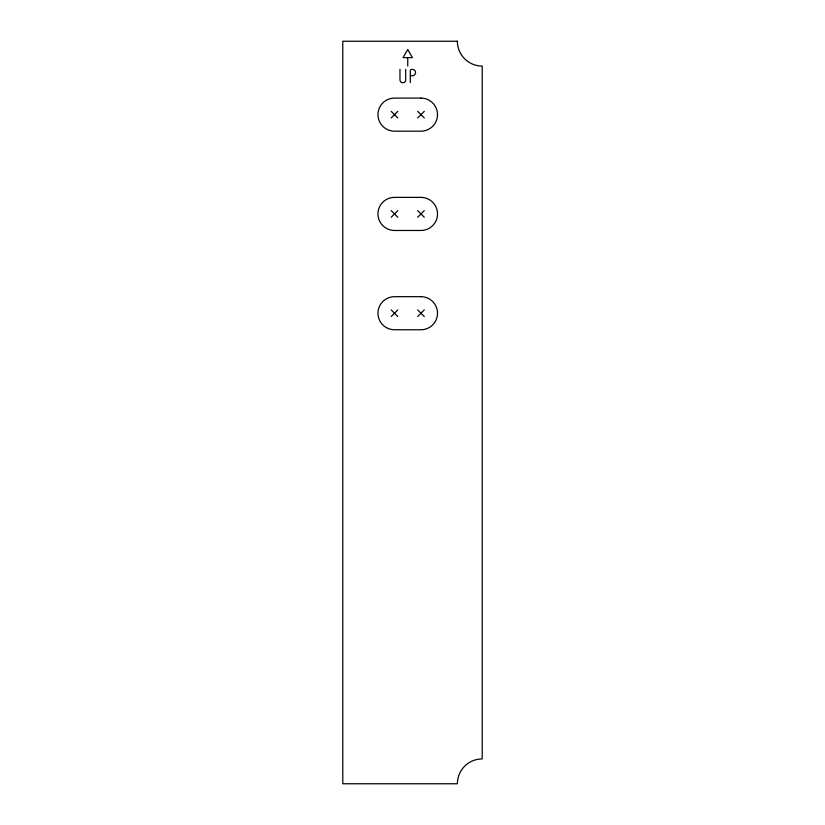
<?xml version="1.0" encoding="UTF-8"?>
<svg xmlns="http://www.w3.org/2000/svg" width="825" height="825" viewBox="0 0 825 825"><rect width="100%" height="100%" fill="white"/><g stroke="black" fill="none" stroke-linecap="round" stroke-linejoin="round"><path stroke-width="1.24" d="M391.194 117.944L397.815 111.334M417.667 117.944L424.287 111.334M391.194 217.233L397.815 210.612M417.667 217.233L424.287 210.612M391.194 316.522L397.815 309.901M417.667 316.522L424.287 309.901M407.416 57.637L403.054 57.637L407.746 49.521L412.428 57.637L407.746 57.637L407.746 66.072M410.623 75.766L412.325 75.766A3.187 3.187 0 0 0 415.522 72.569A3.187 3.187 0 0 0 412.325 69.383L411.84 69.383A1.547 1.547 0 0 0 410.293 70.929L410.293 82.624M417.667 111.334L424.287 117.944M391.194 111.334L397.815 117.944M417.667 210.612L424.287 217.233M391.194 210.612L397.815 217.233M417.667 309.901L424.287 316.522M391.194 309.901L397.815 316.522M405.694 69.383L405.694 79.901A2.867 2.867 0 0 1 402.827 82.768A2.867 2.867 0 0 1 399.97 79.901L399.97 69.383M457.39 41.25L342.787 41.25L342.787 783.75L457.39 783.75A24.822 24.822 0 0 1 482.213 758.928L482.213 66.072A24.822 24.822 0 0 1 457.39 41.25M420.977 98.093L394.505 98.093A16.552 16.552 0 0 0 377.953 114.644A16.552 16.552 0 0 0 394.505 131.185L420.977 131.185A16.552 16.552 0 0 0 437.528 114.644A16.552 16.552 0 0 0 420.977 98.093M420.977 197.381L394.505 197.381A16.552 16.552 0 0 0 377.953 213.922A16.552 16.552 0 0 0 394.505 230.474L420.977 230.474A16.552 16.552 0 0 0 437.528 213.922A16.552 16.552 0 0 0 420.977 197.381M420.977 296.67L394.505 296.67A16.552 16.552 0 0 0 377.953 313.211A16.552 16.552 0 0 0 394.505 329.763L420.977 329.763A16.552 16.552 0 0 0 437.528 313.211A16.552 16.552 0 0 0 420.977 296.67"/></g></svg>
